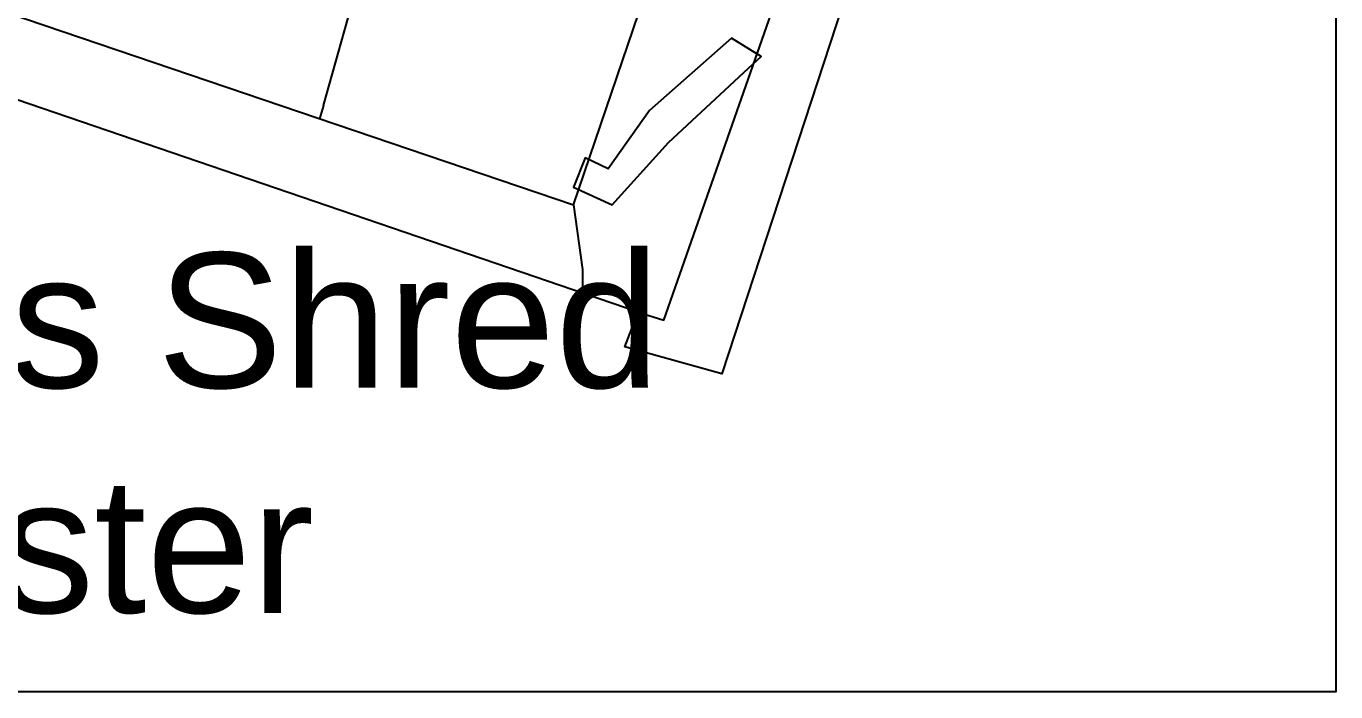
# Model space of a CAD drawing. Header units: millimetres. Extents: x 3191 to 879702, y -27549 to 222194.
# Drawn here: x 656322 to 659232, y -1642 to -163 of the extents above; entities that cross this region are included whole.
import ezdxf

# ---------------------------------------------------------------- set-up
doc = ezdxf.new("R2010")
doc.units = ezdxf.units.MM
doc.header["$MEASUREMENT"] = 0
doc.layers.add('Dumpsters', color=210, linetype='Continuous')
doc.layers.add('Giant', color=31, linetype='Continuous')
doc.styles.get("Standard").update_dxf_attribs({"font": 'arial.ttf'})

msp = doc.modelspace()

# ---------------------------------------------------------------- linework, layer by layer
at = {"layer": 'Dumpsters'}
msp.add_lwpolyline([(654886.35239, 390.72678), (659232.35234, 390.72678), (659232.35234, -1642.27319), (654886.35239, -1642.27319), (654886.35239, 390.72678)], dxfattribs=at)
at = {"layer": 'Giant'}
for points in [[(647378.16363, 2723.66922), (647846.95788, 3910.59619), (658048.50071, 442.09221), (658080.12185, 525.88165), (658320.29469, 445.93253), (657867.82742, -936.12633), (657651.98176, -875.59273), (657682.13409, -798.94912), (647378.16363, 2723.66922)], [(657537.89745, -560.58751), (657840.69955, 328.8069), (647966.02077, 3692.60582), (647634.86112, 2800.90066), (657537.89745, -560.58751)], [(656982.17146, -339.61986), (657122.27233, 159.26211), (657264.37291, 492.01656), (657276.71866, 520.9264)], [(657682.13409, -798.94912), (657738.95185, -816.73784), (658185.6557, 458.98038), (658195.61922, 487.4347)], [(657888.96366, -189.63301), (657706.84468, -350.32814), (657615.11694, -480.24873), (657564.01774, -455.53062), (657537.8408, -521.197), (657623.96594, -560.46374), (657749.25389, -421.72659), (657926.99978, -256.67585), (657955.21034, -230.48017), (657888.96366, -189.63301)], [(656982.17146, -339.61986), (656973.8819, -369.13799)], [(657537.89745, -560.58751), (657557.98915, -703.98935), (657558.06471, -756.53353)], [(657682.13409, -798.94912), (657682.13409, -798.94912), (657682.13409, -798.94912)]]:
    msp.add_lwpolyline(points, dxfattribs=at)

# ---------------------------------------------------------------- texts
at = {"insert": (655145.45474, -666.81102), "char_height": 300, "attachment_point": 1}
msp.add_mtext('Excess Shred\\PDumpster', dxfattribs=at)

doc.saveas('drawing.dxf')
